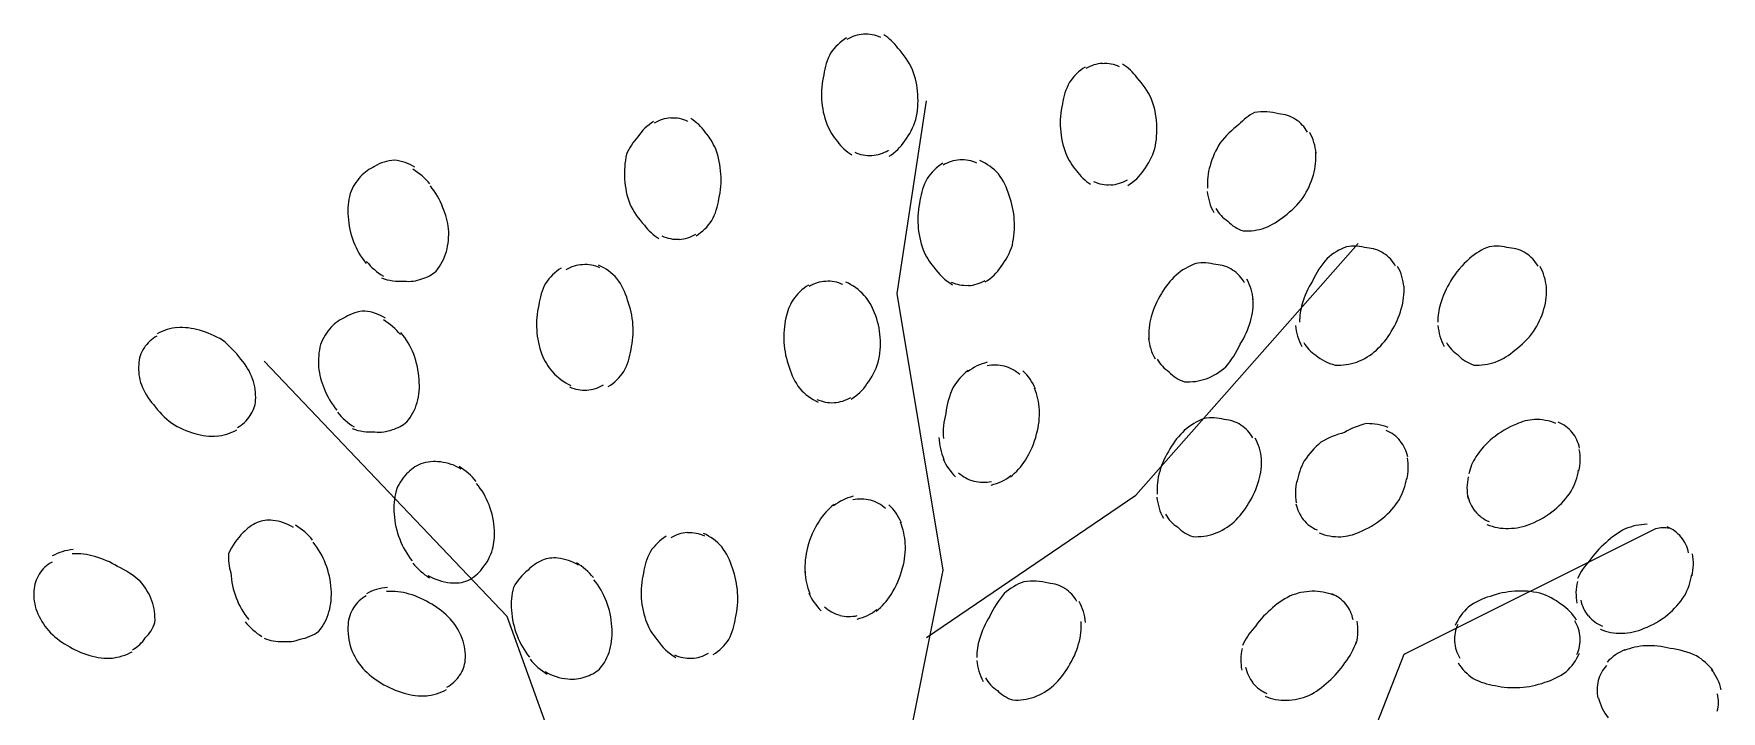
# Model space of a CAD drawing. Header units: metres. Extents: x 14 to 155, y 0 to 125.
# Drawn here: x 54.097 to 54.741, y 106.847 to 107.106 of the extents above; entities that cross this region are included whole.
import ezdxf

# ---------------------------------------------------------------- set-up
doc = ezdxf.new("R2010")
doc.units = ezdxf.units.M
doc.layers.add('PDF_Geometry', color=7, linetype='Continuous', true_color=0xc0c0c0)

msp = doc.modelspace()

# ---------------------------------------------------------------- linework, layer by layer
at = {"layer": 'PDF_Geometry', "color": 0, "lineweight": 0}
for points in [[(54.40716, 107.10453, 0.107116), (54.40116, 107.09872, 0.092185), (54.39853, 107.09047, 0.074265), (54.39769, 107.081, 0.074849), (54.39975, 107.07153, 0.088992), (54.40378, 107.06497, 0.102553), (54.40922, 107.05981)], [(54.42347, 107.05934, 0.107116), (54.42947, 107.06516, 0.092185), (54.43369, 107.07341, 0.074265), (54.43444, 107.08297, 0.08184), (54.43238, 107.09235, 0.088992), (54.42684, 107.1006, 0.102553), (54.42141, 107.10575)], [(54.49838, 107.09338, 0.112979), (54.49238, 107.08757, 0.092185), (54.48966, 107.07932, 0.074265), (54.48891, 107.06975, 0.074849), (54.49097, 107.06038, 0.088992), (54.49501, 107.05381, 0.102553), (54.50044, 107.04866)], [(54.51469, 107.04819, 0.112979), (54.52069, 107.054, 0.092185), (54.52491, 107.06225, 0.074265), (54.52566, 107.07172, 0.074849), (54.52369, 107.08119, 0.088992), (54.51807, 107.08935, 0.102553), (54.51263, 107.0945)], [(54.33356, 107.07256, 0.112979), (54.32756, 107.06675, 0.088824), (54.32325, 107.06009, 0.074265), (54.3225, 107.05053, 0.074849), (54.32447, 107.04115, 0.088992), (54.33009, 107.033, 0.102553), (54.33562, 107.02784)], [(54.34978, 107.02896, 0.112979), (54.35578, 107.03478, 0.088824), (54.3585, 107.04303, 0.074265), (54.35925, 107.05259, 0.074849), (54.35728, 107.06197, 0.088992), (54.35325, 107.06853, 0.102553), (54.34781, 107.07369)], [(54.57863, 107.07341, 0.13598), (54.57226, 107.07548, 0.102689), (54.56298, 107.07604, 0.089013), (54.55707, 107.07144, 0.073797), (54.54994, 107.06441, 0.072677), (54.54601, 107.05569, 0.090683), (54.54507, 107.04707)], [(54.55276, 107.0345, 0.125626), (54.55867, 107.03085, 0.102689), (54.56692, 107.03197, 0.089013), (54.57442, 107.03647, 0.073797), (54.58154, 107.04351, 0.072677), (54.58548, 107.05222, 0.090683), (54.58642, 107.06085)], [(54.24243, 107.05512, 0.111988), (54.23456, 107.05784, 0.126077), (54.22706, 107.0554, 0.114174), (54.22171, 107.05155, 0.105028), (54.21768, 107.04509, 0.083228), (54.21693, 107.03627, 0.077008), (54.21899, 107.02662)], [(54.444, 107.05663, 0.107116), (54.438, 107.05081, 0.092185), (54.43528, 107.04247, 0.074265), (54.43453, 107.033, 0.074849), (54.4365, 107.02353, 0.088992), (54.44054, 107.01697, 0.102553), (54.44766, 107.01022)], [(54.46022, 107.01134, 0.112979), (54.46622, 107.01716, 0.092185), (54.47054, 107.02541, 0.074265), (54.47129, 107.03497, 0.074849), (54.46932, 107.04434, 0.088992), (54.46529, 107.05259, 0.102553), (54.45816, 107.05766)], [(54.22968, 107.01283, 0.111988), (54.2384, 107.01162, 0.126077), (54.24506, 107.01246, 0.114174), (54.2505, 107.01546, 0.105028), (54.25443, 107.02287, 0.083228), (54.25528, 107.03159, 0.077008), (54.25312, 107.03965, 0.079606), (54.24834, 107.04799)], [(54.61229, 107.02222, 0.13598), (54.60592, 107.02429, 0.102689), (54.59814, 107.02476, 0.089013), (54.59073, 107.02025, 0.073797), (54.5851, 107.01163, 0.072677), (54.58126, 107.00291, 0.090683), (54.58023, 106.99588)], [(54.66667, 107.02223, 0.13598), (54.66029, 107.02429, 0.102689), (54.65261, 107.02476, 0.089013), (54.64511, 107.02026, 0.073797), (54.63789, 107.01163, 0.072677), (54.63404, 107.00291, 0.090683), (54.63301, 106.99588)], [(54.29831, 107.01659, 0.107116), (54.29231, 107.01077, 0.088824), (54.28969, 107.00243, 0.074265), (54.28894, 106.99296, 0.074849), (54.29091, 106.98359, 0.088992), (54.29494, 106.97693, 0.102553), (54.30197, 106.97177)], [(54.31622, 106.9713, 0.112979), (54.32222, 106.97712, 0.088824), (54.32494, 106.98546, 0.074265), (54.32569, 106.99493, 0.074849), (54.32363, 107.0044, 0.088992), (54.31959, 107.01256, 0.102553), (54.31256, 107.01771)], [(54.55463, 107.01585, 0.13598), (54.54826, 107.01791, 0.102689), (54.54057, 107.01838, 0.089013), (54.53307, 107.01388, 0.073797), (54.52745, 107.00685, 0.072677), (54.5236, 106.99803, 0.090683), (54.52267, 106.9895)], [(54.39272, 107.01012, 0.107116), (54.38672, 107.00431, 0.088824), (54.3841, 106.99765, 0.074265), (54.38335, 106.98818, 0.074849), (54.38532, 106.97871, 0.088992), (54.38935, 106.97056, 0.102553), (54.39638, 106.9654)], [(54.40904, 106.96653, 0.107116), (54.41504, 106.97234, 0.088824), (54.41935, 106.98059, 0.074265), (54.4201, 106.99015, 0.08184), (54.41794, 106.99953, 0.088992), (54.414, 107.00618, 0.102553), (54.40697, 107.01125)], [(54.58642, 106.98332, 0.125626), (54.59383, 106.97957, 0.102689), (54.60208, 106.98069, 0.089013), (54.60958, 106.98529, 0.073797), (54.6152, 106.99232, 0.072677), (54.61904, 107.00104, 0.090683), (54.62008, 107.00966)], [(54.6408, 106.98332, 0.125626), (54.6467, 106.97957, 0.102689), (54.65495, 106.98069, 0.089013), (54.66245, 106.98529, 0.073797), (54.66958, 106.99232, 0.072677), (54.67352, 107.00104, 0.090683), (54.67445, 107.00966)], [(54.53035, 106.97694, 0.13598), (54.53626, 106.97319, 0.102689), (54.54451, 106.97431, 0.089013), (54.55201, 106.97881, 0.073797), (54.55754, 106.98753, 0.072677), (54.56148, 106.99625, 0.090683), (54.56242, 107.00488)], [(54.23118, 106.99746, 0.114729), (54.22331, 107.00018, 0.126077), (54.2159, 106.99783, 0.114174), (54.21046, 106.99399, 0.105028), (54.20643, 106.98743, 0.083228), (54.20568, 106.97871, 0.077008), (54.20775, 106.97064, 0.079606), (54.21262, 106.9623)], [(54.17953, 106.96024, 0.13598), (54.18159, 106.96605, 0.102689), (54.18046, 106.9743, 0.089013), (54.17596, 106.9818, 0.073797), (54.16893, 106.98902, 0.072677), (54.16012, 106.99286, 0.090683), (54.15159, 106.9938)], [(54.21853, 106.95527, 0.111988), (54.22715, 106.95405, 0.126077), (54.23381, 106.95489, 0.114174), (54.23934, 106.9578, 0.105028), (54.24328, 106.96521, 0.091371), (54.24403, 106.97402, 0.077008), (54.24197, 106.98368, 0.079606), (54.23709, 106.99193)], [(54.13902, 106.98611, 0.13598), (54.13696, 106.97974, 0.102689), (54.13799, 106.97195, 0.089013), (54.14259, 106.96445, 0.073797), (54.14962, 106.95733, 0.072677), (54.15834, 106.95339, 0.090683), (54.16696, 106.95245)], [(54.30357, 106.75201, -0.102553), (54.31032, 106.75905, -0.088992), (54.32092, 106.76345), (54.27769, 106.88346), (54.18487, 106.98105)], [(54.45366, 106.9775, 0.087268), (54.44794, 106.97112, 0.079764), (54.44513, 106.96109, 0.081618), (54.44419, 106.95153)], [(54.46979, 106.93681, 0.087268), (54.47551, 106.94318, 0.079764), (54.47982, 106.95322, 0.081618), (54.48085, 106.96278)], [(54.55782, 106.95659, 0.125626), (54.55145, 106.95875, 0.102689), (54.54376, 106.95913, 0.089013), (54.53626, 106.95462, 0.073797), (54.53073, 106.94759, 0.072677), (54.52679, 106.93887, 0.090683), (54.52586, 106.93025)], [(54.61408, 106.95566, 0.102), (54.60583, 106.95716, 0.09382), (54.59739, 106.95378, 0.075517), (54.58829, 106.95003, 0.072693), (54.58201, 106.94291, 0.088362), (54.5792, 106.93475)], [(54.67811, 106.95726, 0.102), (54.66986, 106.95876, 0.09382), (54.66302, 106.95697, 0.075517), (54.65392, 106.95163, 0.072693), (54.64755, 106.9445, 0.088362), (54.64483, 106.93803)], [(54.53364, 106.91769, 0.13598), (54.53945, 106.91403, 0.102689), (54.5477, 106.91515, 0.089013), (54.5552, 106.91966, 0.073797), (54.56073, 106.92669, 0.072677), (54.56467, 106.93541, 0.090683), (54.56561, 106.94403)], [(54.26006, 106.9398, 0.114729), (54.25219, 106.94252, 0.126077), (54.24469, 106.94177, 0.114174), (54.23925, 106.93793, 0.105028), (54.23522, 106.93146, 0.083228), (54.23447, 106.92264, 0.077008), (54.23662, 106.91299, 0.079606), (54.24141, 106.90474)], [(54.65177, 106.91863, 0.102), (54.66002, 106.91713, 0.09382), (54.66855, 106.91891, 0.075517), (54.67755, 106.92425, 0.072693), (54.68392, 106.93138, 0.088362), (54.68674, 106.93954)], [(54.24731, 106.8992, 0.111988), (54.25603, 106.89639, 0.126077), (54.2626, 106.89724, 0.114174), (54.26813, 106.90183, 0.105028), (54.27206, 106.90924, 0.083228), (54.27281, 106.91636, 0.077008), (54.27075, 106.92611, 0.079606), (54.26597, 106.93436)], [(54.58773, 106.91544, 0.102), (54.59598, 106.91394, 0.09382), (54.60292, 106.91572, 0.075517), (54.61202, 106.92106, 0.072693), (54.6183, 106.92819, 0.088362), (54.62111, 106.93635)], [(54.40248, 106.92631, 0.087268), (54.39676, 106.91993, 0.079764), (54.39235, 106.9099, 0.081618), (54.39141, 106.90034)], [(54.19603, 106.91749, 0.111988), (54.18815, 106.9202, 0.126077), (54.18225, 106.91936, 0.114174), (54.1769, 106.91552, 0.105028), (54.17128, 106.90745, 0.083228), (54.17212, 106.90023, 0.077008), (54.17419, 106.89058, 0.079606), (54.17897, 106.88233)], [(54.7129, 106.91872, 0.09382), (54.70455, 106.91694, 0.075517), (54.69714, 106.91169, 0.072693), (54.69077, 106.90457, 0.088362), (54.68636, 106.898)], [(54.18487, 106.8752, 0.111988), (54.192, 106.87398, 0.126077), (54.19866, 106.87483, 0.114174), (54.20569, 106.87783, 0.105028), (54.20962, 106.88523, 0.083228), (54.21047, 106.89395, 0.077008), (54.20831, 106.90361, 0.079606), (54.20353, 106.91195)], [(54.33835, 106.91412, 0.112979), (54.33235, 106.9083, 0.092185), (54.32972, 106.90005, 0.074265), (54.32888, 106.89049, 0.074849), (54.33094, 106.88111, 0.088992), (54.33497, 106.87455, 0.102553), (54.34201, 106.8678)], [(54.35626, 106.86893, 0.112979), (54.36226, 106.87474, 0.092185), (54.36488, 106.88299, 0.074265), (54.36563, 106.89255, 0.074849), (54.36366, 106.90193, 0.088992), (54.35963, 106.91008, 0.102553), (54.3526, 106.91524)], [(54.41851, 106.88552, 0.087268), (54.42423, 106.8919, 0.079764), (54.42863, 106.90202, 0.081618), (54.42966, 106.91149)], [(54.57377, 106.75071), (54.62017, 106.86912), (54.71618, 106.91713, -0.102), (54.72133, 106.91732)], [(54.1395, 106.87539, 0.125626), (54.14315, 106.8812, 0.102689), (54.14203, 106.88945, 0.089013), (54.13753, 106.89695, 0.073797), (54.1289, 106.90258, 0.072677), (54.12018, 106.90642, 0.090683), (54.11156, 106.90745)], [(54.30488, 106.90305, 0.111988), (54.297, 106.90577, 0.126077), (54.2911, 106.90502, 0.114174), (54.28566, 106.90118, 0.105028), (54.28003, 106.89461, 0.083228), (54.27928, 106.88589, 0.077008), (54.28144, 106.87624, 0.079606), (54.28622, 106.86789)], [(54.09899, 106.89967, 0.132733), (54.09693, 106.89329, 0.102689), (54.09806, 106.88551, 0.089013), (54.10256, 106.8781, 0.073797), (54.10959, 106.87248, 0.072677), (54.11831, 106.86864, 0.090683), (54.12693, 106.86761)], [(54.69499, 106.8786, 0.102), (54.70324, 106.8771, 0.09382), (54.71177, 106.87897, 0.075517), (54.72077, 106.88422, 0.072693), (54.72715, 106.89135, 0.088362), (54.72996, 106.8995)], [(54.2595, 106.86095, 0.13598), (54.26166, 106.86686, 0.102689), (54.26053, 106.87511, 0.089013), (54.25594, 106.88261, 0.073797), (54.24891, 106.88814, 0.072677), (54.24019, 106.89208, 0.090683), (54.23156, 106.89302)], [(54.29213, 106.86246, 0.114729), (54.30085, 106.85964, 0.126077), (54.30741, 106.86049, 0.114174), (54.31294, 106.86339, 0.105028), (54.31688, 106.8708, 0.083228), (54.31763, 106.87961, 0.077008), (54.31557, 106.88927, 0.079606), (54.31078, 106.89752)], [(54.4907, 106.89415, 0.13598), (54.48432, 106.89621, 0.102689), (54.47495, 106.89678, 0.089013), (54.46745, 106.89228, 0.073797), (54.46192, 106.88356, 0.072677), (54.45798, 106.87484, 0.090683), (54.45704, 106.86781)], [(54.59327, 106.89162, 0.102), (54.58502, 106.89312, 0.09382), (54.57658, 106.89134, 0.075517), (54.56908, 106.886, 0.072693), (54.5628, 106.87897, 0.088362), (54.55839, 106.8724)], [(54.68599, 106.88206, 0.112979), (54.68018, 106.88806, 0.092185), (54.67193, 106.89238, 0.074265), (54.66236, 106.89313, 0.074849), (54.65299, 106.89116, 0.088992), (54.64474, 106.88713, 0.102553), (54.63958, 106.88)], [(54.219, 106.88683, 0.13598), (54.21694, 106.88045, 0.102689), (54.21806, 106.87117, 0.089013), (54.22256, 106.86367, 0.073797), (54.2296, 106.85805, 0.072677), (54.23831, 106.8542, 0.090683), (54.24694, 106.85317)], [(54.46482, 106.85524, 0.125626), (54.47064, 106.85159, 0.102689), (54.47889, 106.85271, 0.089013), (54.48639, 106.85721, 0.073797), (54.49192, 106.86424, 0.072677), (54.49586, 106.87306, 0.090683), (54.49679, 106.88159)], [(54.56702, 106.853, 0.102), (54.57527, 106.8515, 0.09382), (54.5837, 106.85328, 0.075517), (54.5912, 106.85862, 0.072693), (54.59749, 106.86575, 0.088362), (54.60189, 106.87391)], [(54.64071, 106.86584, 0.112979), (54.64652, 106.85984, 0.092185), (54.65486, 106.85713, 0.074265), (54.66433, 106.85638, 0.074849), (54.6738, 106.85834, 0.088992), (54.68196, 106.86238, 0.102553), (54.68711, 106.8695)], [(54.73812, 106.86275, 0.087268), (54.73174, 106.86847, 0.079764), (54.72171, 106.87128, 0.081618), (54.71215, 106.87222)]]:
    msp.add_lwpolyline(points, format="xyb", dxfattribs=at)
for points in [[(54.41214, 106.74114), (54.4441, 106.90118), (54.42657, 107.00684), (54.43772, 107.08044)], [(54.43773, 106.87549), (54.5177, 106.92987), (54.60254, 107.02597)]]:
    msp.add_lwpolyline(points, dxfattribs=at)
for centre, radius, start, end in [((54.46401, 106.96501), 0.01452, 75.94207, 102.44847), ((54.46125, 106.96291), 0.01962, 22.65481, 47.22821), ((54.4622, 106.9513), 0.01962, 202.65481, 227.22821), ((54.45944, 106.9493), 0.01452, 255.94207, 282.44847), ((54.41282, 106.91382), 0.01452, 75.94207, 102.44847), ((54.41006, 106.91172), 0.01962, 22.65481, 47.22821), ((54.41092, 106.90011), 0.01962, 202.65481, 227.22821), ((54.40816, 106.89801), 0.01452, 255.94207, 282.44847), ((54.71201, 106.85271), 0.01962, 112.65481, 137.22821), ((54.70832, 106.85547), 0.01452, 165.94207, 192.44847), ((54.72563, 106.85081), 0.01452, 345.94207, 12.44847)]:
    msp.add_arc(centre, radius, start, end, dxfattribs=at)
for points in [[(54.41372, 107.10594), (54.41147, 107.10585), (54.40931, 107.1051), (54.40734, 107.10388)], [(54.42028, 107.10472), (54.41822, 107.10566), (54.41597, 107.10613), (54.41372, 107.10594)], [(54.50494, 107.09479), (54.50269, 107.09469), (54.50054, 107.09394), (54.49857, 107.09282)], [(54.5115, 107.09347), (54.50944, 107.09441), (54.50719, 107.09488), (54.50494, 107.09469)], [(54.34012, 107.07397), (54.33787, 107.07387), (54.33572, 107.07312), (54.33375, 107.072)], [(54.34669, 107.07265), (54.34462, 107.07359), (54.34237, 107.07406), (54.34012, 107.07387)], [(54.58323, 107.06854), (54.5821, 107.07051), (54.5806, 107.07219), (54.57863, 107.07341)], [(54.58651, 107.06047), (54.58623, 107.06329), (54.58548, 107.06601), (54.58407, 107.06844)], [(54.41035, 107.06084), (54.41241, 107.05991), (54.41466, 107.05944), (54.41691, 107.05962)], [(54.41691, 107.05962), (54.41916, 107.05972), (54.42131, 107.06047), (54.42328, 107.06159)], [(54.24815, 107.04874), (54.24637, 107.05099), (54.24412, 107.05287), (54.24168, 107.05437)], [(54.45047, 107.05794), (54.44822, 107.05784), (54.44607, 107.05709), (54.4441, 107.05597)], [(54.45703, 107.05672), (54.45497, 107.05766), (54.45272, 107.05813), (54.45047, 107.05794)], [(54.50157, 107.04969), (54.50363, 107.04875), (54.50588, 107.04828), (54.50813, 107.04847)], [(54.50813, 107.04838), (54.51038, 107.04847), (54.51254, 107.04922), (54.51451, 107.05035)], [(54.54498, 107.04585), (54.54526, 107.04304), (54.54601, 107.04032), (54.54741, 107.03788)], [(54.54826, 107.03938), (54.54938, 107.03741), (54.55088, 107.03572), (54.55285, 107.0345)], [(54.33675, 107.02887), (54.33881, 107.02793), (54.34106, 107.02746), (54.34331, 107.02765)], [(54.34331, 107.02756), (54.34556, 107.02765), (54.34772, 107.0284), (54.34969, 107.02953)], [(54.21899, 107.02662), (54.22012, 107.02362), (54.22181, 107.0209), (54.22378, 107.01837)], [(54.61689, 107.01735), (54.61576, 107.01932), (54.61426, 107.02101), (54.61229, 107.02222)], [(54.67126, 107.01735), (54.67014, 107.01932), (54.66864, 107.02101), (54.66667, 107.02223)], [(54.22396, 107.01912), (54.22575, 107.01687), (54.228, 107.01499), (54.23043, 107.01349)], [(54.30647, 107.0179), (54.30422, 107.01781), (54.30206, 107.01706), (54.30009, 107.01593)], [(54.31303, 107.01668), (54.31097, 107.01762), (54.30872, 107.01809), (54.30647, 107.0179)], [(54.55923, 107.01097), (54.5581, 107.01294), (54.5566, 107.01463), (54.55463, 107.01585)], [(54.62008, 107.00929), (54.61979, 107.0121), (54.61904, 107.01482), (54.61764, 107.01726)], [(54.67445, 107.00929), (54.67417, 107.0121), (54.67342, 107.01482), (54.67201, 107.01726)], [(54.39928, 107.01153), (54.39703, 107.01143), (54.39488, 107.01068), (54.39291, 107.00956)], [(54.40585, 107.01031), (54.40378, 107.01125), (54.40153, 107.01172), (54.39928, 107.01153)], [(54.44719, 107.01125), (54.44926, 107.01031), (54.45151, 107.00984), (54.45376, 107.01003)], [(54.45376, 107.00994), (54.45601, 107.01003), (54.45816, 107.01078), (54.46013, 107.01191)], [(54.56251, 107.00441), (54.56223, 107.00722), (54.56148, 107.00994), (54.56007, 107.01238)], [(54.2369, 106.99118), (54.23512, 106.99343), (54.23287, 106.9953), (54.23043, 106.9968)], [(54.1439, 106.99061), (54.14193, 106.98949), (54.14024, 106.98799), (54.13902, 106.98602)], [(54.15196, 106.99389), (54.14915, 106.99361), (54.14643, 106.99286), (54.14399, 106.99146)], [(54.52257, 106.98988), (54.52285, 106.98706), (54.5236, 106.98434), (54.52501, 106.98191)], [(54.57864, 106.99466), (54.57892, 106.99185), (54.57967, 106.98913), (54.58107, 106.98669)], [(54.63301, 106.99466), (54.6333, 106.99185), (54.63405, 106.98913), (54.63545, 106.98669)], [(54.58182, 106.98819), (54.58295, 106.98622), (54.58445, 106.98453), (54.58642, 106.98332)], [(54.6363, 106.98819), (54.63742, 106.98622), (54.63892, 106.98454), (54.64089, 106.98332)], [(54.46098, 106.98059), (54.45826, 106.97994), (54.45563, 106.97872), (54.45348, 106.97694)], [(54.47335, 106.9759), (54.47166, 106.9774), (54.46969, 106.97853), (54.46754, 106.97909)], [(54.52585, 106.98181), (54.52698, 106.97984), (54.52848, 106.97816), (54.53045, 106.97694)], [(54.3015, 106.97121), (54.30356, 106.97027), (54.30581, 106.9698), (54.30806, 106.96999)], [(54.30806, 106.96999), (54.31031, 106.97009), (54.31247, 106.97084), (54.31444, 106.97196)], [(54.48085, 106.9624), (54.48066, 106.96531), (54.4801, 106.96812), (54.47898, 106.97075)], [(54.39591, 106.96643), (54.39797, 106.96549), (54.40022, 106.96503), (54.40247, 106.96521)], [(54.40247, 106.96521), (54.40472, 106.96531), (54.40688, 106.96606), (54.40885, 106.96718)], [(54.17465, 106.95564), (54.17662, 106.95677), (54.17831, 106.95827), (54.17953, 106.96024)], [(54.21281, 106.96155), (54.21459, 106.9593), (54.21684, 106.95743), (54.21928, 106.95593)], [(54.56242, 106.95172), (54.56129, 106.95369), (54.55979, 106.95538), (54.55782, 106.95659)], [(54.6843, 106.95379), (54.68289, 106.95557), (54.68102, 106.95688), (54.67895, 106.95772)], [(54.1665, 106.95236), (54.16931, 106.95264), (54.17203, 106.95339), (54.17446, 106.9548)], [(54.44251, 106.9519), (54.44269, 106.949), (54.44326, 106.94618), (54.44438, 106.94356)], [(54.5657, 106.94366), (54.56542, 106.94647), (54.56467, 106.94919), (54.56326, 106.95163)], [(54.61867, 106.9506), (54.61726, 106.95238), (54.61539, 106.95369), (54.61333, 106.95453)], [(54.62148, 106.9445), (54.62102, 106.94675), (54.62008, 106.94882), (54.61867, 106.9505)], [(54.68711, 106.94779), (54.68664, 106.95004), (54.68571, 106.9521), (54.6843, 106.95379)], [(54.6212, 106.93578), (54.62186, 106.9385), (54.62186, 106.94141), (54.62139, 106.94413)], [(54.68683, 106.93897), (54.68749, 106.94169), (54.68749, 106.9446), (54.68702, 106.94732)], [(54.26578, 106.93511), (54.264, 106.93736), (54.26175, 106.93924), (54.25931, 106.94074)], [(54.45001, 106.9384), (54.4517, 106.9369), (54.45366, 106.93578), (54.45582, 106.93521)], [(54.46248, 106.93371), (54.4652, 106.93437), (54.46782, 106.93559), (54.46998, 106.93737)], [(54.57911, 106.93531), (54.57845, 106.93259), (54.57845, 106.92969), (54.57892, 106.92697)], [(54.64464, 106.93691), (54.64399, 106.93419), (54.64399, 106.93128), (54.64445, 106.92857)], [(54.40979, 106.9294), (54.40707, 106.92874), (54.40444, 106.92752), (54.40229, 106.92574)], [(54.42216, 106.92471), (54.42048, 106.92621), (54.41851, 106.92734), (54.41635, 106.9279)], [(54.52576, 106.92903), (54.52604, 106.92622), (54.52679, 106.9235), (54.5282, 106.92106)], [(54.57883, 106.92659), (54.5793, 106.92434), (54.58023, 106.92228), (54.58164, 106.92059)], [(54.64436, 106.92978), (54.64483, 106.92753), (54.64577, 106.92547), (54.64717, 106.92378)], [(54.20334, 106.9127), (54.20156, 106.91495), (54.19931, 106.91683), (54.19687, 106.91833)], [(54.42966, 106.91121), (54.42948, 106.91412), (54.42891, 106.91693), (54.42779, 106.91956)], [(54.52904, 106.92256), (54.53017, 106.92059), (54.53167, 106.9189), (54.53364, 106.91769)], [(54.58164, 106.9205), (54.58305, 106.91872), (54.58492, 106.91741), (54.58698, 106.91656)], [(54.64727, 106.92369), (54.64867, 106.92191), (54.65055, 106.9206), (54.65261, 106.91975)], [(54.72593, 106.91376), (54.72452, 106.91554), (54.72265, 106.91685), (54.72058, 106.91769)], [(54.3465, 106.91552), (54.34425, 106.91543), (54.3421, 106.91468), (54.34013, 106.91355)], [(54.35307, 106.91421), (54.351, 106.91515), (54.34875, 106.91562), (54.3465, 106.91543)], [(54.72874, 106.90776), (54.72827, 106.91001), (54.72733, 106.91207), (54.72593, 106.91376)], [(54.11193, 106.90904), (54.10912, 106.90876), (54.1064, 106.90801), (54.10396, 106.90661)], [(54.73005, 106.89904), (54.73071, 106.90175), (54.73071, 106.90466), (54.73024, 106.90738)], [(54.10387, 106.90426), (54.1019, 106.90314), (54.10021, 106.90164), (54.09899, 106.89967)], [(54.24159, 106.90389), (54.24338, 106.90164), (54.24563, 106.89977), (54.24806, 106.89827)], [(54.3106, 106.89836), (54.30882, 106.90061), (54.30657, 106.90249), (54.30413, 106.90399)], [(54.39132, 106.90062), (54.39151, 106.89771), (54.39207, 106.8949), (54.39319, 106.89227)], [(54.23194, 106.89461), (54.22913, 106.89433), (54.22641, 106.89358), (54.22397, 106.89217)], [(54.4952, 106.88928), (54.49407, 106.89125), (54.49257, 106.89293), (54.49061, 106.89415)], [(54.59786, 106.88816), (54.59645, 106.88994), (54.59458, 106.89125), (54.59252, 106.89209)], [(54.68627, 106.89688), (54.68561, 106.89416), (54.68561, 106.89125), (54.68608, 106.88853)], [(54.22388, 106.89142), (54.22191, 106.8903), (54.22022, 106.8888), (54.219, 106.88683)], [(54.39882, 106.88721), (54.40051, 106.88571), (54.40248, 106.88459), (54.40463, 106.88402)], [(54.41129, 106.88252), (54.41401, 106.88318), (54.41663, 106.8844), (54.41879, 106.88618)], [(54.49848, 106.88121), (54.4982, 106.88403), (54.49745, 106.88675), (54.49604, 106.88918)], [(54.60067, 106.88216), (54.6002, 106.88441), (54.59927, 106.88647), (54.59786, 106.88816)], [(54.68758, 106.88975), (54.68805, 106.8875), (54.68899, 106.88544), (54.6904, 106.88375)], [(54.17756, 106.88148), (54.17934, 106.87923), (54.18159, 106.87736), (54.18403, 106.87586)], [(54.60199, 106.87334), (54.60264, 106.87606), (54.60264, 106.87897), (54.60217, 106.88169)], [(54.64061, 106.88047), (54.63967, 106.87841), (54.63921, 106.87616), (54.63939, 106.87391)], [(54.6873, 106.8755), (54.68721, 106.87775), (54.68646, 106.87991), (54.68533, 106.88188)], [(54.69049, 106.88375), (54.6919, 106.88197), (54.69377, 106.88066), (54.69583, 106.87982)], [(54.13462, 106.87079), (54.13659, 106.87192), (54.13828, 106.87342), (54.1395, 106.87539)], [(54.63939, 106.87391), (54.63949, 106.87166), (54.64024, 106.8695), (54.64136, 106.86753)], [(54.68608, 106.86894), (54.68702, 106.871), (54.68749, 106.87325), (54.6873, 106.8755)], [(54.12656, 106.86761), (54.12937, 106.86789), (54.13209, 106.86864), (54.13453, 106.87004)], [(54.28641, 106.86714), (54.28819, 106.86489), (54.29044, 106.86302), (54.29288, 106.86152)], [(54.34154, 106.86883), (54.3436, 106.86789), (54.34585, 106.86743), (54.3481, 106.86761)], [(54.3481, 106.86752), (54.35035, 106.86761), (54.35251, 106.86836), (54.35448, 106.86949)], [(54.45695, 106.86668), (54.45723, 106.86387), (54.45798, 106.86115), (54.45939, 106.85871)], [(54.5583, 106.87128), (54.55764, 106.86856), (54.55764, 106.86565), (54.55811, 106.86293)], [(54.71252, 106.87232), (54.70962, 106.87213), (54.7068, 106.87157), (54.70418, 106.87044)], [(54.25463, 106.85645), (54.2566, 106.85758), (54.25828, 106.85908), (54.2595, 106.86105)], [(54.46023, 106.86012), (54.46136, 106.85815), (54.46286, 106.85646), (54.46482, 106.85524)], [(54.55961, 106.86415), (54.56008, 106.8619), (54.56102, 106.85984), (54.56242, 106.85815)], [(54.69743, 106.86481), (54.69593, 106.86313), (54.6948, 106.86116), (54.69424, 106.859)], [(54.74121, 106.85553), (54.74055, 106.85825), (54.73934, 106.86088), (54.73755, 106.86303)], [(54.24656, 106.85317), (54.24938, 106.85345), (54.2521, 106.8542), (54.25453, 106.85561)], [(54.56242, 106.85806), (54.56383, 106.85628), (54.5657, 106.85497), (54.56777, 106.85412)], [(54.69433, 106.85235), (54.69499, 106.84963), (54.69621, 106.847), (54.69799, 106.84484)]]:
    msp.add_open_spline(points, degree=3, dxfattribs=at)

doc.saveas('drawing.dxf')
